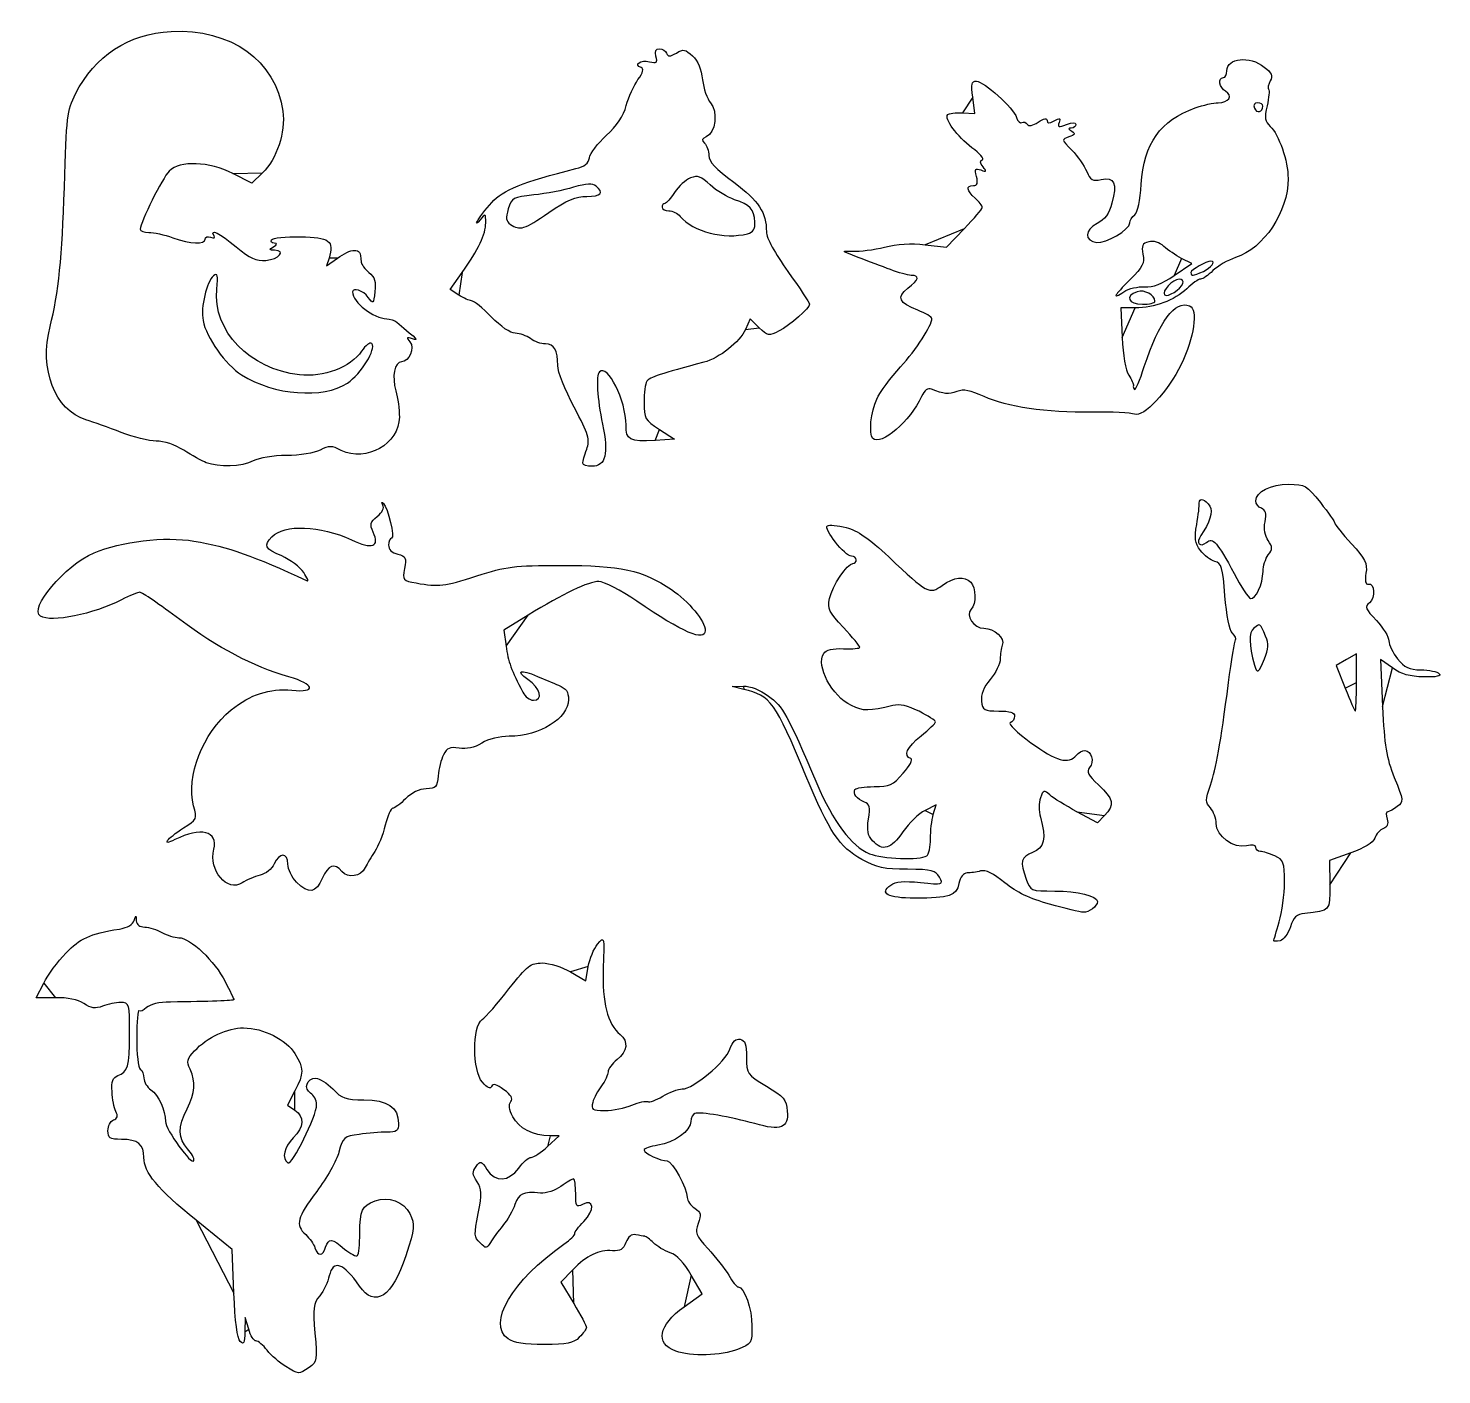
# Model space of a CAD drawing. Extents: x 18 to 281, y 18 to 207.
# Drawn here: x 161.6 to 272.4, y 18 to 123.6 of the extents above; entities that cross this region are included whole.
import ezdxf

# ---------------------------------------------------------------- set-up
doc = ezdxf.new("R2010")
doc.units = 0
doc.layers.get('0').update_dxf_attribs({"linetype": 'CONTINUOUS'})

msp = doc.modelspace()

# ---------------------------------------------------------------- linework, layer by layer
at = {"color": 7}
for points in [[(234.851214, 116.952773), (235.833641, 116.915839), (235.660779, 118.176997)], [(258.42464, 117.479256), (258.42464, 117.479256)], [(179.96386, 112.238615), (179.129284, 111.439037), (177.63902, 112.193039)], [(202.418625, 109.137044), (202.418625, 109.137044)], [(231.923483, 106.616345), (233.597504, 106.426951), (235.004404, 107.871364)], [(217.990547, 107.478974), (217.990547, 107.478974)], [(185.17454, 105.566941), (184.981957, 104.960172), (185.834088, 105.566941)], [(251.475237, 104.19531), (252.851389, 105.132858), (252.039682, 105.546491)], [(195.354219, 102.667793), (194.674767, 103.112988), (195.611524, 104.431682)], [(253.754695, 104.525679), (253.754695, 104.525679)], [(249.149179, 103.315668), (249.149179, 103.315668)], [(252.153248, 103.587307), (252.153248, 103.587307)], [(249.957974, 102.188044), (249.957974, 102.188044)], [(248.40366, 101.662405), (247.272677, 101.658143), (247.377918, 99.340693)], [(218.91511, 100.104417), (218.196442, 100.792946), (217.836104, 99.978882)], [(186.616348, 95.764279), (186.616348, 95.764279)], [(211.081863, 92.136694), (212.281307, 91.357044), (210.762726, 91.270458)], [(227.827521, 91.427114), (227.827521, 91.427125)], [(175.543114, 89.523519), (175.543114, 89.523533)], [(205.08464, 89.480486), (205.08464, 89.480486)], [(200.787282, 77.567048), (198.888813, 76.399266), (199.058138, 75.129266)], [(265.762418, 72.293917), (265.762418, 74.538569), (264.971781, 74.084804), (264.181141, 73.631041), (264.884862, 71.840152)], [(258.551559, 74.151047), (258.551559, 74.151047)], [(268.598097, 73.426351), (267.648196, 74.102742), (267.812195, 70.415243)], [(265.762418, 72.293917), (265.762418, 72.293917)], [(217.707015, 71.750801), (216.796863, 71.967045), (217.67174, 71.995933)], [(232.570587, 61.928098), (232.799955, 62.696928), (231.923508, 62.259701)], [(246.005009, 61.862978), (245.438707, 61.296677), (243.827641, 62.156391)], [(265.31673, 58.922878), (263.645752, 58.325887), (263.668499, 56.419849)], [(182.635144, 56.630883), (182.635144, 56.630883)], [(241.692986, 54.907174), (241.692983, 54.907163)], [(259.274347, 52.036901), (259.274361, 52.036907)], [(204.118224, 49.590556), (205.318064, 48.887405), (205.508248, 50.013094)], [(163.710041, 47.57157), (162.215424, 47.54998), (162.7951, 48.710187)], [(182.497716, 40.263939), (181.92406, 39.145932), (182.497716, 38.758732)], [(202.307896, 35.900377), (203.234877, 36.747044), (202.508539, 36.747044)], [(177.709079, 24.392695), (177.567968, 27.817036), (174.745746, 30.119145)], [(204.292561, 26.231695), (203.359368, 25.257221), (204.362389, 23.593798)], [(213.017272, 23.336391), (214.431287, 24.352261), (213.58886, 25.82243)], [(178.871496, 21.577599), (178.606656, 22.494821), (178.5812, 21.380044)], [(212.364786, 19.855203), (212.364783, 19.855203)], [(181.776328, 18.654045), (181.776274, 18.654045)]]:
    msp.add_lwpolyline(points, close=True, dxfattribs=at)
for points in [[(165.292882, 118.440875), (166.78728, 121.416194), (169.462185, 123.165893), (172.783441, 123.340571)], [(172.783441, 123.340571), (177.447338, 123.585865), (181.014759, 121.037974), (181.558139, 117.073584)], [(210.817564, 121.388062), (210.710566, 121.797231), (210.795918, 121.978155), (211.095985, 121.978155)], [(211.095985, 121.978155), (211.333986, 121.978155), (211.586205, 121.819405), (211.65647, 121.625377)], [(212.415473, 121.646459), (212.969557, 121.974618), (213.125039, 121.946735), (213.687496, 121.418336)], [(209.654572, 120.501881), (209.029622, 120.710198), (209.625108, 121.135989), (210.303333, 120.965764)], [(210.303333, 120.965764), (210.875143, 120.822252), (210.949548, 120.883355), (210.817564, 121.388062)], [(211.65647, 121.625377), (211.75748, 121.346454), (211.91638, 121.350868), (212.415473, 121.646459)], [(213.687496, 121.418336), (214.100989, 121.02988), (214.37885, 120.367654), (214.470861, 119.551357)], [(255.602418, 120.254626), (255.602418, 121.272249), (257.379208, 121.449959), (258.526966, 120.547133)], [(209.403287, 119.557967), (209.811332, 120.131013), (209.88924, 120.423658), (209.654572, 120.501881)], [(255.320196, 119.720377), (255.475418, 119.720377), (255.602418, 119.960791), (255.602418, 120.254626)], [(258.526966, 120.547133), (259.109605, 120.088827), (259.211273, 119.853321), (258.998288, 119.455351)], [(208.488099, 117.524962), (208.666184, 118.186316), (209.078017, 119.101167), (209.403287, 119.557967)], [(214.470861, 119.551357), (214.549282, 118.855609), (214.834049, 118.042594), (215.103679, 117.744655)], [(235.660779, 118.176997), (235.516056, 119.232869), (235.564099, 119.438155), (235.955919, 119.438155)], [(235.955919, 119.438155), (236.535891, 119.438155), (238.867662, 117.324076), (239.10198, 116.585805)], [(255.500942, 118.64268), (254.99715, 118.924603), (254.863696, 119.720377), (255.320196, 119.720377)], [(254.915701, 117.744827), (255.74518, 117.744827), (256.108719, 118.302552), (255.500942, 118.64268)], [(258.867693, 118.806953), (258.945228, 118.729419), (258.892161, 118.147425), (258.749752, 117.513633)], [(258.998288, 119.455351), (258.848928, 119.176267), (258.790161, 118.884488), (258.867693, 118.806953)], [(164.413446, 111.112599), (164.57838, 116.683798), (164.631127, 117.123331), (165.292882, 118.440875)], [(206.923665, 115.178913), (207.763979, 115.953486), (208.26879, 116.710508), (208.488099, 117.524962)], [(215.103679, 117.744655), (215.700424, 117.085262), (215.481436, 115.356078), (214.766438, 115.081708)], [(253.108443, 117.337727), (253.743056, 117.561634), (254.556322, 117.744827), (254.915701, 117.744827)], [(258.010163, 117.744821), (257.758398, 117.744821), (257.659217, 117.57927), (257.757515, 117.323108)], [(258.42464, 117.479256), (258.42464, 117.625317), (258.238125, 117.744821), (258.010163, 117.744821)], [(181.558139, 117.073584), (181.779031, 115.461994), (181.063567, 113.292199), (179.96386, 112.238615)], [(235.600889, 114.222084), (234.4526, 115.082749), (233.401179, 116.522102), (233.701438, 116.822358)], [(233.701438, 116.822358), (233.793479, 116.914399), (234.310877, 116.973088), (234.851214, 116.952773)], [(239.10198, 116.585805), (239.196682, 116.287423), (239.383248, 116.110707), (239.51657, 116.193104)], [(240.800469, 116.228196), (241.246951, 116.520742), (241.491307, 116.566033), (241.491307, 116.35624)], [(242.049399, 116.330304), (242.506449, 116.574909), (242.577262, 116.550206), (242.440519, 116.193858)], [(248.887827, 111.349928), (249.094419, 114.56909), (250.363234, 116.369163), (253.108443, 117.337727)], [(257.757515, 117.323108), (257.924108, 116.888977), (258.42464, 117.00613), (258.42464, 117.479256)], [(258.749752, 117.513633), (258.532455, 116.546517), (258.573544, 116.286438), (259.005375, 115.895636)], [(239.51657, 116.193104), (239.649892, 116.275502), (239.837869, 116.215259), (239.934301, 116.059229)], [(239.934301, 116.059229), (240.04406, 115.881635), (240.367995, 115.944828), (240.800469, 116.228196)], [(241.491307, 116.35624), (241.491307, 116.120314), (241.643783, 116.11323), (242.049399, 116.330304)], [(242.440519, 116.193858), (242.301006, 115.830291), (242.394875, 115.804863), (243.011317, 116.039231)], [(243.011317, 116.039231), (243.487081, 116.220119), (243.749085, 116.221987), (243.749085, 116.044509)], [(243.396307, 115.764951), (243.141604, 115.761818), (243.15197, 115.691948), (243.433597, 115.513581)], [(243.433597, 115.513581), (243.739142, 115.320067), (243.690815, 115.224368), (243.210563, 115.071943)], [(243.749085, 116.044509), (243.749085, 115.893128), (243.590335, 115.767327), (243.396307, 115.764951)], [(259.005375, 115.895636), (259.663396, 115.300133), (260.400196, 113.146247), (260.400196, 111.818155)], [(205.595497, 113.430047), (205.643635, 113.762951), (206.241311, 114.549939), (206.923665, 115.178913)], [(214.766438, 115.081708), (214.413665, 114.946337), (214.381932, 114.825752), (214.633003, 114.574681)], [(214.633003, 114.574681), (214.814181, 114.393503), (214.962418, 113.95837), (214.962418, 113.607717)], [(236.414651, 113.277419), (236.584671, 113.334092), (236.218479, 113.759192), (235.600889, 114.222084)], [(243.210563, 115.071943), (242.606889, 114.880345), (242.610335, 114.864188), (243.434593, 114.021116)], [(177.63902, 112.193039), (175.75116, 113.148212), (173.482934, 113.236451), (172.634224, 112.387738)], [(204.520196, 112.578538), (205.215896, 112.75196), (205.533854, 113.003748), (205.595497, 113.430047)], [(214.962418, 113.607717), (214.962418, 113.14728), (215.507533, 112.563543), (216.924681, 111.506429)], [(236.470083, 112.725646), (236.220274, 113.033135), (236.202827, 113.206809), (236.414651, 113.277419)], [(243.434593, 114.021116), (243.895014, 113.550186), (244.421144, 112.804146), (244.60377, 112.363247)], [(172.634224, 112.387738), (172.109536, 111.863053), (170.371307, 108.360554), (170.371307, 107.828007)], [(197.935636, 109.929955), (198.805168, 110.911005), (200.393122, 111.549744), (204.520196, 112.578538)], [(215.079176, 111.297768), (214.352056, 111.985445), (214.095615, 112.077136), (213.526954, 111.852769)], [(235.961956, 111.962455), (235.81003, 112.567774), (235.860725, 112.642433), (236.309354, 112.474059)], [(236.309354, 112.474059), (236.76102, 112.304548), (236.783547, 112.339809), (236.470083, 112.725646)], [(244.60377, 112.363247), (244.888611, 111.675582), (245.05145, 111.584746), (245.749216, 111.724299)], [(163.295505, 100.2143), (163.961606, 102.809077), (164.251203, 105.632216), (164.413446, 111.112599)], [(204.351024, 111.115289), (203.590347, 110.884716), (202.190666, 110.61518), (201.240624, 110.516323)], [(206.114912, 111.218444), (205.831293, 111.453826), (205.381011, 111.427494), (204.351024, 111.115289)], [(205.384702, 110.407044), (206.534314, 110.407044), (206.773007, 110.672273), (206.114912, 111.218444)], [(213.526954, 111.852769), (213.152293, 111.704947), (212.591752, 111.19255), (212.281307, 110.71411)], [(216.985954, 110.143863), (216.416286, 110.325436), (215.558237, 110.844694), (215.079176, 111.297768)], [(216.924681, 111.506429), (218.899325, 110.033452), (219.477974, 109.150935), (219.477974, 107.612313)], [(235.846863, 110.265932), (235.174115, 110.874759), (235.122043, 111.25371), (235.711128, 111.25371)], [(235.711128, 111.25371), (236.028007, 111.25371), (236.093437, 111.438588), (235.961956, 111.962455)], [(245.749216, 111.724299), (246.779189, 111.930293), (247.000632, 111.436994), (246.579779, 109.87407)], [(248.368902, 108.965348), (248.604614, 109.16097), (248.807043, 110.091189), (248.887827, 111.349928)], [(260.400196, 111.818155), (260.400196, 109.18637), (258.501408, 106.328281), (256.270085, 105.601434)], [(196.811296, 108.464545), (196.937802, 108.715559), (197.443753, 109.374994), (197.935636, 109.929955)], [(201.240624, 110.516323), (199.599431, 110.34555), (199.499367, 110.291265), (199.234417, 109.427978)], [(202.418625, 109.137044), (203.844198, 110.11303), (204.530867, 110.407044), (205.384702, 110.407044)], [(211.505196, 109.843412), (211.388779, 109.842848), (211.293529, 109.715599), (211.293529, 109.560377)], [(212.281307, 110.71411), (211.970863, 110.235673), (211.621613, 109.843858), (211.505196, 109.843412)], [(218.57436, 108.392341), (218.512269, 109.410305), (218.197117, 109.75782), (216.985954, 110.143863)], [(236.411307, 109.535448), (236.411307, 109.656265), (236.157307, 109.984983), (235.846863, 110.265932)], [(246.579779, 109.87407), (246.355023, 109.039392), (246.030696, 108.594593), (245.414498, 108.275944)], [(197.46464, 108.330303), (197.46464, 109.077368), (197.449542, 109.085084), (197.022963, 108.555985)], [(199.234417, 109.427978), (199.009152, 108.694006), (199.042813, 108.459874), (199.409544, 108.209805)], [(199.409544, 108.209805), (200.149474, 107.705254), (200.472819, 107.804893), (202.418625, 109.137044)], [(211.293529, 109.560377), (211.293529, 109.405155), (211.531979, 109.278155), (211.823419, 109.278155)], [(211.823419, 109.278155), (212.114855, 109.278155), (212.518552, 109.079044), (212.720518, 108.83569)], [(212.720518, 108.83569), (213.712445, 107.640493), (216.202048, 106.999569), (217.990547, 107.478974)], [(235.004404, 107.871364), (235.778201, 108.665792), (236.411307, 109.414629), (236.411307, 109.535448)], [(247.980502, 108.326383), (247.981631, 108.501403), (248.156343, 108.788937), (248.368902, 108.965348)], [(170.371307, 107.828007), (170.371307, 107.694256), (170.672839, 107.584821), (171.041379, 107.584821)], [(171.041379, 107.584821), (171.409919, 107.584821), (172.251387, 107.394321), (172.911307, 107.161488)], [(176.154865, 107.305831), (175.769753, 107.928958), (176.599012, 107.518172), (177.89002, 106.446297)], [(195.611524, 104.431682), (196.912453, 106.263028), (197.46464, 107.424734), (197.46464, 108.330303)], [(197.022963, 108.555985), (196.767371, 108.238965), (196.678192, 108.200438), (196.811296, 108.464545)], [(217.990547, 107.478974), (218.457354, 107.6041), (218.608061, 107.839877), (218.57436, 108.392341)], [(219.477974, 107.612313), (219.477974, 107.165927), (220.142824, 105.945415), (221.171307, 104.503751)], [(245.414498, 108.275944), (244.41737, 107.76031), (244.406612, 106.927088), (245.395279, 106.786398)], [(245.395279, 106.786398), (246.099409, 106.686198), (247.977341, 107.804856), (247.980502, 108.326383)], [(172.911307, 107.161488), (174.32756, 106.661805), (175.451307, 106.612732), (175.451307, 107.050572)], [(175.451307, 107.050572), (175.451307, 107.2224), (175.648403, 107.287356), (175.889296, 107.194914)], [(175.889296, 107.194914), (176.140454, 107.098538), (176.253738, 107.14585), (176.154865, 107.305831)], [(177.89002, 106.446297), (178.994212, 105.529532), (179.449453, 105.323394), (180.227269, 105.387964)], [(180.907603, 106.178031), (180.470279, 106.1817), (180.45572, 106.224699), (180.813529, 106.455932)], [(180.867428, 106.733834), (180.664239, 106.736092), (180.570846, 106.85603), (180.659888, 107.000102)], [(180.659888, 107.000102), (180.748929, 107.144174), (181.769879, 107.252228), (182.928664, 107.240225)], [(180.813529, 106.455932), (181.12114, 106.654727), (181.135875, 106.730693), (180.867428, 106.733834)], [(182.928664, 107.240225), (185.201512, 107.216688), (185.603165, 106.917425), (185.17454, 105.566941)], [(228.744275, 106.427459), (229.712517, 106.670794), (230.846638, 106.738177), (231.923483, 106.616345)], [(249.469453, 106.839783), (248.963191, 106.707392), (248.88372, 106.535533), (249.018089, 105.863692)], [(250.655938, 106.480294), (250.297538, 106.806198), (249.854426, 106.940454), (249.469453, 106.839783)], [(252.039682, 105.546491), (251.593243, 105.773988), (250.970559, 106.1942), (250.655938, 106.480294)], [(180.227269, 105.387964), (181.225551, 105.470839), (181.827904, 106.170346), (180.907603, 106.178031)], [(185.834088, 105.566941), (186.30276, 105.900663), (186.888862, 106.17371), (187.13654, 106.17371)], [(187.13654, 106.17371), (187.566246, 106.17371), (187.63538, 106.061123), (187.699752, 105.256488)], [(226.67464, 105.624926), (225.325872, 106.127671), (225.307169, 106.148663), (226.251307, 106.100045)], [(226.251307, 106.100045), (226.794585, 106.072076), (227.916421, 106.219405), (228.744275, 106.427459)], [(229.21464, 104.660937), (228.593752, 104.901842), (227.450752, 105.335637), (226.67464, 105.624926)], [(249.018089, 105.863692), (249.155241, 105.177937), (248.996104, 104.86322), (248.017349, 103.884459)], [(254.345697, 105.327044), (253.985629, 105.327044), (252.780196, 104.64023), (252.780196, 104.435075)], [(253.754695, 104.525679), (254.366463, 104.804419), (254.751896, 105.327044), (254.345697, 105.327044)], [(256.270085, 105.601434), (255.670036, 105.40597), (254.876018, 104.946769), (254.505601, 104.580989)], [(176.367773, 103.131956), (176.474188, 104.239441), (176.429408, 104.424347), (176.117476, 104.165468)], [(187.699752, 105.256488), (187.715274, 105.06246), (187.989379, 104.691392), (188.308877, 104.431888)], [(188.308877, 104.431888), (188.75528, 104.069312), (188.862053, 103.722531), (188.770017, 102.934183)], [(221.171307, 104.503751), (222.10264, 103.198261), (222.86464, 102.0477), (222.86464, 101.946947)], [(230.837418, 104.210541), (230.565779, 104.217343), (229.835529, 104.420032), (229.21464, 104.660937)], [(252.780196, 104.435075), (252.780196, 104.124286), (252.897716, 104.135214), (253.754695, 104.525679)], [(254.505601, 104.580989), (254.135184, 104.215207), (253.697633, 103.915932), (253.533267, 103.915932)], [(176.117476, 104.165468), (175.565997, 103.707782), (175.095845, 101.713702), (175.292393, 100.666008)], [(182.855026, 96.409487), (178.937897, 96.869868), (176.05329, 99.859067), (176.367773, 103.131956)], [(188.243664, 102.488783), (187.877221, 103.011949), (187.022418, 103.306502), (187.022418, 102.909601)], [(231.35531, 101.47451), (229.85406, 102.075192), (229.674279, 102.474756), (230.580226, 103.197135)], [(230.580226, 103.197135), (231.453447, 103.893417), (231.529526, 104.193182), (230.837418, 104.210541)], [(248.017349, 103.884459), (246.692725, 102.559835), (246.557625, 102.297924), (247.526401, 102.93269)], [(247.526401, 102.93269), (247.896479, 103.175175), (248.626729, 103.347514), (249.149179, 103.315668)], [(252.446615, 103.161171), (251.49317, 102.247714), (249.929752, 101.668137), (248.40366, 101.662405)], [(249.957974, 102.188044), (249.957974, 102.671905), (249.129632, 103.113118), (248.560407, 102.932453)], [(249.149179, 103.315668), (249.825231, 103.274458), (250.495824, 103.528055), (251.475237, 104.19531)], [(251.859677, 103.915932), (251.357765, 103.915932), (250.452825, 102.950713), (250.711868, 102.691667)], [(250.711868, 102.691667), (250.939819, 102.463716), (251.997865, 103.121164), (252.153248, 103.587307)], [(252.153248, 103.587307), (252.213494, 103.768051), (252.081388, 103.915932), (251.859677, 103.915932)], [(253.533267, 103.915932), (253.368897, 103.915932), (252.879905, 103.576289), (252.446615, 103.161171)], [(187.022418, 102.909601), (187.022418, 102.100055), (188.667743, 100.811488), (189.701427, 100.811488)], [(188.770017, 102.934183), (188.655328, 101.95177), (188.633021, 101.932895), (188.243664, 102.488783)], [(196.350994, 102.222599), (196.176465, 102.222599), (195.727918, 102.422937), (195.354219, 102.667793)], [(197.902618, 100.952599), (197.223755, 101.651099), (196.525523, 102.222599), (196.350994, 102.222599)], [(248.560407, 102.932453), (247.57971, 102.621193), (247.860927, 101.940377), (248.970196, 101.940377)], [(248.970196, 101.940377), (249.513474, 101.940377), (249.957974, 102.051826), (249.957974, 102.188044)], [(249.121185, 97.054004), (250.298768, 100.635198), (251.516238, 102.269183), (252.675511, 101.824327)], [(199.782447, 99.673624), (199.396121, 99.678987), (198.641298, 100.192555), (197.902618, 100.952599)], [(222.86464, 101.946947), (222.86464, 101.630737), (221.349745, 100.302015), (220.473098, 99.849316)], [(232.460196, 100.840517), (232.460196, 100.946066), (231.962997, 101.231361), (231.35531, 101.47451)], [(252.675511, 101.824327), (253.345947, 101.567059), (253.021155, 99.295938), (252.018848, 97.232617)], [(166.108919, 92.890032), (163.658344, 93.656023), (162.431702, 96.849384), (163.295505, 100.2143)], [(175.292393, 100.666008), (175.540266, 99.344734), (177.065929, 97.199368), (178.321183, 96.406959)], [(189.701427, 100.811488), (189.948518, 100.811488), (190.304076, 100.684443), (190.491553, 100.529167)], [(190.491553, 100.529167), (192.18647, 99.125357), (192.235593, 99.073454), (191.709723, 99.242104)], [(217.836104, 99.978882), (217.399732, 98.993048), (215.794759, 97.720954), (214.581051, 97.398936)], [(220.473098, 99.849316), (219.675933, 99.437658), (219.597684, 99.450471), (218.91511, 100.104417)], [(229.997711, 97.032572), (231.230204, 98.381117), (232.460196, 100.283157), (232.460196, 100.840517)], [(186.616348, 95.764279), (187.697121, 96.484838), (188.916883, 98.465465), (188.522652, 98.859698)], [(188.522652, 98.859698), (188.391295, 98.991053), (188.032173, 98.724105), (187.724604, 98.266476)], [(191.51764, 99.001543), (191.925555, 98.510036), (191.468158, 97.424821), (190.853083, 97.424821)], [(191.709723, 99.242104), (191.267374, 99.383966), (191.234464, 99.34275), (191.51764, 99.001543)], [(200.975804, 99.250291), (200.674498, 99.478186), (200.137485, 99.668686), (199.782447, 99.673624)], [(202.145053, 98.835932), (201.803274, 98.835932), (201.27711, 99.022394), (200.975804, 99.250291)], [(203.109085, 97.131615), (203.109085, 98.350237), (202.834356, 98.835932), (202.145053, 98.835932)], [(247.377918, 99.340693), (247.441254, 97.946046), (247.647796, 96.771979), (247.896609, 96.392238)], [(187.724604, 98.266476), (186.87792, 97.006712), (184.733026, 96.188764), (182.855026, 96.409487)], [(190.853083, 97.424821), (190.310942, 97.424821), (190.090654, 96.277345), (190.415412, 95.144982)], [(204.396346, 93.879456), (203.688352, 95.221823), (203.109085, 96.685295), (203.109085, 97.131615)], [(206.382233, 96.652783), (206.09516, 96.365712), (206.204518, 94.550267), (206.629776, 92.543331)], [(208.471307, 92.466487), (208.471307, 94.402453), (207.026716, 97.297268), (206.382233, 96.652783)], [(214.581051, 97.398936), (211.247078, 96.514378), (210.281074, 96.193762), (210.098406, 95.911159)], [(228.130187, 94.515268), (228.387461, 95.057431), (229.227846, 96.190218), (229.997711, 97.032572)], [(252.018848, 97.232617), (250.988068, 95.110673), (249.04897, 93.044129), (248.349414, 93.322007)], [(248.353224, 95.266597), (248.427816, 95.192006), (248.773397, 95.996339), (249.121185, 97.054004)], [(178.321183, 96.406959), (180.852967, 94.808717), (184.732284, 94.508159), (186.616348, 95.764279)], [(210.098406, 95.911159), (209.984365, 95.734728), (209.889115, 94.988721), (209.886739, 94.25336)], [(232.43991, 95.287028), (232.132172, 95.414694), (231.888973, 95.235528), (231.645923, 94.702091)], [(247.896609, 96.392238), (248.124006, 96.045187), (248.289256, 95.680457), (248.263831, 95.581727)], [(248.263831, 95.581727), (248.238402, 95.482997), (248.278619, 95.341189), (248.353224, 95.266597)], [(190.415412, 95.144982), (190.567155, 94.615889), (190.691307, 93.696135), (190.691307, 93.101087)], [(209.886739, 94.25336), (209.882647, 92.989081), (209.947671, 92.873932), (211.081863, 92.136694)], [(227.827521, 91.427125), (227.497615, 91.757032), (227.673656, 93.553201), (228.130187, 94.515268)], [(231.645923, 94.702091), (230.776783, 92.794537), (228.453089, 90.801546), (227.827521, 91.427114)], [(234.42807, 95.108959), (233.761664, 94.862438), (233.381265, 94.896508), (232.43991, 95.287028)], [(236.54902, 94.708952), (235.471533, 95.202242), (234.947437, 95.301085), (234.42807, 95.108959)], [(245.019085, 93.489128), (241.394717, 93.444554), (238.354444, 93.882402), (236.54902, 94.708952)], [(205.384123, 90.579688), (205.651904, 91.347849), (205.547352, 91.697121), (204.396346, 93.879456)], [(248.349414, 93.322007), (248.069955, 93.433014), (246.571307, 93.508218), (245.019085, 93.489128)], [(168.867218, 91.894065), (167.909412, 92.267035), (166.668176, 92.715221), (166.108919, 92.890032)], [(190.691307, 93.101087), (190.691307, 91.012766), (188.083023, 89.516602), (186.135845, 90.487983)], [(206.629776, 92.543331), (207.121235, 90.223969), (206.873294, 89.240377), (205.797181, 89.240377)], [(210.762726, 91.270458), (208.737465, 91.154987), (208.471307, 91.29391), (208.471307, 92.466487)], [(171.624492, 91.215932), (171.0658, 91.215932), (169.825027, 91.521091), (168.867218, 91.894065)], [(173.784833, 90.493421), (173.104641, 90.922808), (172.228183, 91.215932), (171.624492, 91.215932)], [(175.543114, 89.523533), (175.205551, 89.65959), (174.414324, 90.096041), (173.784833, 90.493421)], [(181.84758, 90.087029), (180.785417, 90.087029), (179.695769, 89.911995), (179.22301, 89.665435)], [(184.468008, 90.502912), (184.003967, 90.262947), (182.895531, 90.087029), (181.84758, 90.087029)], [(186.135845, 90.487983), (185.371856, 90.86911), (185.179465, 90.870834), (184.468008, 90.502912)], [(205.08464, 89.480486), (205.08464, 89.612543), (205.219407, 90.107186), (205.384123, 90.579688)], [(179.22301, 89.665435), (178.338723, 89.204247), (176.510188, 89.133728), (175.543114, 89.523519)], [(205.797181, 89.240377), (205.405284, 89.240377), (205.08464, 89.348426), (205.08464, 89.480486)], [(257.860196, 86.534405), (257.860196, 87.240793), (259.040102, 87.829266), (260.456429, 87.829266)], [(260.456429, 87.829266), (261.732818, 87.829266), (261.853497, 87.759289), (262.933634, 86.392811)], [(253.432626, 86.361434), (253.395395, 86.818216), (253.92332, 86.664298), (254.263686, 86.119135)], [(258.307549, 85.946553), (258.061502, 86.040968), (257.860196, 86.305503), (257.860196, 86.534405)], [(188.959095, 85.314536), (189.350543, 85.631508), (189.523483, 85.980188), (189.397586, 86.198603)], [(189.397586, 86.198603), (189.281903, 86.399302), (189.299283, 86.459322), (189.43677, 86.333925)], [(189.43677, 86.333925), (189.796014, 86.006277), (190.365118, 83.595932), (190.083234, 83.595932)], [(253.233547, 84.675133), (253.359474, 85.400961), (253.44906, 86.159797), (253.432626, 86.361434)], [(254.263686, 86.119135), (254.521998, 85.705397), (254.233217, 84.752914), (253.566964, 83.821135)], [(258.588978, 84.890452), (258.711759, 85.544937), (258.638588, 85.819522), (258.307549, 85.946553)], [(262.933634, 86.392811), (263.558133, 85.602761), (264.069632, 84.872511), (264.070304, 84.770033)], [(180.681489, 83.705799), (181.694619, 84.718929), (184.459299, 84.616521), (186.924095, 83.474563)], [(188.633521, 84.087039), (188.356243, 84.695594), (188.400419, 84.862145), (188.959095, 85.314536)], [(226.157429, 82.184833), (225.651932, 82.184833), (223.922144, 84.36518), (224.261333, 84.574809)], [(224.261333, 84.574809), (224.40856, 84.665803), (225.075284, 84.601564), (225.74294, 84.432041)], [(225.74294, 84.432041), (226.634082, 84.205786), (227.519684, 83.593508), (229.073529, 82.129376)], [(253.527391, 82.647595), (253.098323, 83.22853), (253.04564, 83.592058), (253.233547, 84.675133)], [(258.836061, 83.416369), (258.574184, 83.790251), (258.483772, 84.329654), (258.588978, 84.890452)], [(264.070304, 84.770033), (264.070869, 84.667556), (264.651544, 83.94871), (265.360455, 83.172599)], [(166.743755, 82.457919), (168.82896, 83.354949), (172.323489, 83.76375), (174.577163, 83.374292)], [(174.577163, 83.374292), (177.337031, 82.897359), (179.180563, 82.249501), (183.452124, 80.255437)], [(181.464811, 82.208085), (180.151357, 82.771099), (180.012425, 83.036735), (180.681489, 83.705799)], [(186.924095, 83.474563), (188.586691, 82.704271), (189.16856, 82.912752), (188.633521, 84.087039)], [(190.083234, 83.595932), (189.952009, 83.595932), (189.84464, 83.355699), (189.84464, 83.062084)], [(253.566964, 83.821135), (253.144432, 83.230215), (253.467314, 82.829962), (254.005932, 83.276973)], [(254.005932, 83.276973), (254.50445, 83.690708), (254.840712, 83.308825), (256.166863, 80.822859)], [(258.845826, 82.294106), (259.195844, 82.756431), (259.194554, 82.904542), (258.836061, 83.416369)], [(265.360455, 83.172599), (266.467409, 81.96072), (266.629269, 81.632871), (266.506884, 80.85052)], [(162.536765, 77.486327), (161.583376, 78.075553), (164.460642, 81.475749), (166.743755, 82.457919)], [(183.186183, 80.91525), (182.908078, 81.339693), (182.13346, 81.921469), (181.464811, 82.208085)], [(189.84464, 83.062084), (189.84464, 82.725779), (190.109887, 82.461662), (190.561445, 82.348327)], [(190.561445, 82.348327), (191.200842, 82.18785), (191.25909, 82.066285), (191.100823, 81.222647)], [(226.533529, 81.90261), (226.533529, 82.057833), (226.364284, 82.184833), (226.157429, 82.184833)], [(229.073529, 82.129376), (232.132474, 79.247049), (232.258156, 79.180309), (233.270191, 79.900941)], [(254.648493, 81.783896), (254.31943, 81.869613), (253.814933, 82.258278), (253.527391, 82.647595)], [(258.433615, 80.998655), (258.438554, 81.418213), (258.624047, 82.001165), (258.845826, 82.294106)], [(191.100823, 81.222647), (190.928577, 80.304499), (190.955041, 80.271428), (192.006796, 80.090495)], [(196.759085, 80.647707), (199.066486, 81.385802), (199.673828, 81.461079), (203.391307, 81.469735)], [(203.391307, 81.469735), (208.04253, 81.480573), (209.75057, 81.106131), (212.026554, 79.576724)], [(224.427457, 78.878345), (224.632878, 79.847734), (225.821232, 81.620388), (226.265669, 81.620388)], [(226.265669, 81.620388), (226.412992, 81.620388), (226.533529, 81.747388), (226.533529, 81.90261)], [(255.445878, 79.083095), (255.268278, 81.353398), (255.182223, 81.644865), (254.648493, 81.783896)], [(257.458789, 78.877369), (257.847592, 78.757422), (258.421951, 80.007265), (258.433615, 80.998655)], [(183.452124, 80.255437), (183.583964, 80.19389), (183.464287, 80.490808), (183.186183, 80.91525)], [(192.006796, 80.090495), (193.841091, 79.77494), (194.140373, 79.810031), (196.759085, 80.647707)], [(206.334354, 80.209266), (205.531031, 80.209266), (203.544249, 79.26291), (200.787282, 77.567048)], [(209.316958, 78.657735), (208.058385, 79.514728), (206.723231, 80.209266), (206.334354, 80.209266)], [(233.270191, 79.900941), (234.202952, 80.565125), (235.005567, 80.655462), (235.508196, 80.152833)], [(235.508196, 80.152833), (235.931323, 79.729705), (235.949668, 78.449416), (235.538495, 78.038243)], [(256.166863, 80.822859), (256.71014, 79.804446), (257.291507, 78.928976), (257.458789, 78.877369)], [(266.506884, 80.85052), (266.412568, 80.247603), (266.475066, 79.961294), (266.691697, 80.003853)], [(266.691697, 80.003853), (267.19313, 80.10236), (267.256935, 78.936489), (266.772133, 78.534139)], [(168.904505, 78.769743), (166.701659, 77.645937), (163.366238, 76.973681), (162.536765, 77.486327)], [(170.337494, 79.362599), (170.188501, 79.362599), (169.543657, 79.095814), (168.904505, 78.769743)], [(173.480609, 77.214897), (171.90089, 78.396132), (170.486488, 79.362599), (170.337494, 79.362599)], [(212.026554, 79.576724), (213.383433, 78.664932), (214.680196, 77.0918), (214.680196, 76.357531)], [(225.52544, 76.591298), (224.377143, 77.818923), (224.256298, 78.070637), (224.427457, 78.878345)], [(256.033586, 76.149525), (255.797849, 76.385265), (255.566647, 77.539319), (255.445878, 79.083095)], [(214.680196, 76.357531), (214.680196, 75.446201), (212.932775, 76.19564), (209.316958, 78.657735)], [(235.538495, 78.038243), (235.055105, 77.554853), (235.734888, 76.540388), (236.542191, 76.540388)], [(266.772133, 78.534139), (266.398293, 78.22388), (266.4684, 78.046636), (267.320508, 77.147722)], [(182.012974, 72.736685), (179.202196, 73.550261), (176.44903, 74.995258), (173.480609, 77.214897)], [(226.815752, 75.051006), (226.815752, 75.139471), (226.235113, 75.832603), (225.52544, 76.591298)], [(236.542191, 76.540388), (237.364614, 76.540388), (238.195177, 75.772281), (237.97976, 75.210916)], [(257.720448, 76.541509), (257.304777, 76.196531), (257.318355, 75.267543), (257.762748, 73.647599)], [(258.639313, 75.914936), (258.190001, 76.961929), (258.210327, 76.94807), (257.720448, 76.541509)], [(267.320508, 77.147722), (267.857867, 76.58085), (268.299255, 75.863044), (268.301371, 75.552599)], [(255.727908, 72.274678), (255.959602, 74.041934), (256.210602, 75.549303), (256.285687, 75.624388)], [(256.285687, 75.624388), (256.360772, 75.699473), (256.247327, 75.935784), (256.033586, 76.149525)], [(258.551559, 74.151047), (258.882972, 74.944235), (258.900936, 75.305296), (258.639313, 75.914936)], [(268.301371, 75.552599), (268.303629, 75.242155), (268.610007, 74.607155), (268.982523, 74.141488)], [(199.058138, 75.129266), (199.214303, 73.95797), (199.485222, 73.21454), (200.369435, 71.530932)], [(226.14489, 70.475063), (224.612211, 71.202367), (223.348214, 73.590731), (223.980457, 74.564833)], [(223.980457, 74.564833), (224.16724, 74.852612), (224.665173, 74.972474), (225.535487, 74.939161)], [(225.535487, 74.939161), (226.239632, 74.912209), (226.815752, 74.962529), (226.815752, 75.051006)], [(237.97976, 75.210916), (237.893222, 74.985403), (237.822418, 74.498197), (237.822418, 74.128238)], [(200.779848, 72.51871), (199.767241, 73.226577), (200.151314, 73.358022), (201.51421, 72.770038)], [(237.822418, 74.128238), (237.822418, 73.758278), (237.471117, 73.038414), (237.041746, 72.528543)], [(257.762748, 73.647599), (257.955714, 72.944177), (258.080597, 73.023882), (258.551559, 74.151047)], [(271.045937, 72.721995), (269.949126, 72.742484), (269.293631, 72.931088), (268.598097, 73.426351)], [(268.982523, 74.141488), (269.530613, 73.456343), (269.880975, 73.291463), (270.819062, 73.277214)], [(270.819062, 73.277214), (271.456644, 73.267533), (272.105557, 73.132349), (272.261087, 72.976819)], [(182.257542, 71.67565), (184.219435, 71.487137), (184.068556, 72.141707), (182.012974, 72.736685)], [(201.200453, 70.895932), (202.008692, 70.895932), (201.766932, 71.828685), (200.779848, 72.51871)], [(201.51421, 72.770038), (202.003335, 72.559017), (202.752779, 72.244241), (203.17964, 72.070533)], [(203.17964, 72.070533), (203.770625, 71.830037), (203.955752, 71.563035), (203.955752, 70.951177)], [(237.041746, 72.528543), (236.50748, 71.894102), (236.290702, 71.356536), (236.354939, 70.825388)], [(254.305094, 64.226056), (254.778084, 65.619212), (255.077146, 67.310957), (255.727908, 72.274678)], [(265.675502, 70.049266), (265.723305, 70.049266), (265.762418, 71.059359), (265.762418, 72.293917)], [(272.261087, 72.976819), (272.449987, 72.787919), (272.04655, 72.703317), (271.045937, 72.721995)], [(177.499002, 70.136114), (179.015068, 71.362169), (180.504615, 71.844083), (182.257542, 71.67565)], [(200.369435, 71.530932), (200.552857, 71.181682), (200.926816, 70.895932), (201.200453, 70.895932)], [(217.67174, 71.995933), (218.220135, 72.014052), (218.957364, 71.726431), (219.647296, 71.225221)], [(222.581775, 64.969266), (220.152996, 70.789382), (219.823343, 71.247982), (217.707015, 71.750801)], [(219.647296, 71.225221), (220.784826, 70.398849), (221.101347, 69.825012), (223.431422, 64.364825)], [(264.884862, 71.840152), (265.27191, 70.855165), (265.627697, 70.049266), (265.675502, 70.049266)], [(174.556293, 62.615027), (173.925608, 64.899179), (175.269014, 68.332706), (177.499002, 70.136114)], [(203.955752, 70.951177), (203.955752, 69.47515), (201.69551, 68.07371), (199.314971, 68.07371)], [(229.407336, 70.484771), (227.533742, 70.020821), (227.104804, 70.019542), (226.14489, 70.475063)], [(231.453447, 70.028514), (230.567205, 70.471126), (229.927912, 70.613679), (229.407336, 70.484771)], [(232.742418, 69.199808), (232.742418, 69.301538), (232.162381, 69.674455), (231.453447, 70.028514)], [(236.354939, 70.825388), (236.441511, 70.109537), (236.54595, 70.049277), (237.700052, 70.049277)], [(237.700052, 70.049277), (238.591417, 70.049277), (238.951307, 69.93428), (238.951307, 69.649461)], [(267.812195, 70.415243), (267.949872, 67.319587), (268.09733, 66.424954), (268.730942, 64.841171)], [(231.613529, 68.107645), (232.234418, 68.606605), (232.742418, 69.098078), (232.742418, 69.199808)], [(238.601648, 69.133093), (238.409336, 69.06899), (239.139586, 68.364281), (240.224426, 67.567073)], [(238.951307, 69.649461), (238.951307, 69.429565), (238.79396, 69.197197), (238.601648, 69.133093)], [(199.314971, 68.07371), (198.55874, 68.07371), (197.681994, 67.854336), (197.153332, 67.532837)], [(230.808115, 66.319589), (230.18671, 66.526723), (230.493324, 67.207424), (231.613529, 68.107645)], [(194.14867, 66.6189), (193.96406, 66.254878), (193.777382, 65.512544), (193.733829, 64.969266)], [(195.374127, 67.136357), (194.645509, 67.254597), (194.423518, 67.160854), (194.14867, 66.6189)], [(197.153332, 67.532837), (196.564608, 67.174813), (195.963122, 67.040777), (195.374127, 67.136357)], [(240.224426, 67.567073), (242.199194, 66.11589), (243.187217, 65.844491), (243.801389, 66.584522)], [(243.801389, 66.584522), (243.965857, 66.782693), (244.261781, 66.944833), (244.459004, 66.944833)], [(244.459004, 66.944833), (244.98449, 66.944833), (245.223733, 66.091446), (244.830933, 65.618151)], [(230.214435, 65.167183), (230.747485, 65.774293), (230.99612, 66.256922), (230.808115, 66.319589)], [(244.830933, 65.618151), (244.554829, 65.285465), (244.684829, 65.032961), (245.53162, 64.257199)], [(193.733829, 64.969266), (193.662579, 64.080531), (193.568204, 63.978657), (192.792579, 63.953266)], [(226.965502, 58.414192), (225.199987, 59.382906), (224.43672, 60.524235), (222.581775, 64.969266)], [(223.431422, 64.364825), (224.709905, 61.368886), (226.146456, 59.457751), (227.565667, 58.864765)], [(227.932059, 64.122599), (229.153108, 64.122599), (229.394134, 64.232911), (230.214435, 65.167183)], [(268.730942, 64.841171), (269.45848, 63.022615), (269.466904, 62.940359), (268.96461, 62.559794)], [(192.792579, 63.953266), (192.263751, 63.935966), (191.641422, 63.635946), (191.182631, 63.177155)], [(227.173005, 62.90971), (226.578882, 63.128993), (226.234681, 63.585155), (226.427696, 63.897456)], [(226.427696, 63.897456), (226.504226, 64.021284), (227.18119, 64.122599), (227.932059, 64.122599)], [(240.971361, 63.246929), (240.830845, 62.867077), (240.828539, 62.207665), (240.966055, 61.728189)], [(241.71814, 63.46718), (241.256603, 63.884866), (241.201318, 63.86856), (240.971361, 63.246929)], [(243.827641, 62.156391), (242.941557, 62.629232), (241.99228, 63.219087), (241.71814, 63.46718)], [(245.53162, 64.257199), (246.713307, 63.174632), (246.812909, 62.670879), (246.005009, 61.862978)], [(254.312347, 62.451443), (253.910917, 62.895023), (253.910228, 63.063007), (254.305094, 64.226056)], [(173.76149, 60.879253), (174.822279, 61.548899), (174.839988, 61.587572), (174.556293, 62.615027)], [(190.173195, 62.429266), (190.029344, 62.429266), (189.761295, 61.826016), (189.577531, 61.08871)], [(191.182631, 63.177155), (190.771292, 62.765816), (190.317047, 62.429266), (190.173195, 62.429266)], [(227.488561, 61.582534), (227.638664, 62.521228), (227.582208, 62.758676), (227.173005, 62.90971)], [(231.923508, 62.259701), (231.441464, 62.019225), (230.660417, 61.260502), (230.18785, 60.573646)], [(254.755752, 61.226816), (254.755752, 61.630885), (254.55622, 62.181969), (254.312347, 62.451443)], [(268.212844, 62.156018), (268.085968, 62.151079), (268.062975, 61.892417), (268.161747, 61.581208)], [(268.96461, 62.559794), (268.678017, 62.342655), (268.339722, 62.160957), (268.212844, 62.156018)], [(176.137799, 59.208224), (176.495462, 60.633269), (175.101366, 60.980766), (173.09191, 59.967447)], [(189.577531, 61.08871), (189.393765, 60.351405), (189.030977, 59.430655), (188.771338, 59.042599)], [(227.810049, 59.882064), (227.420449, 60.312565), (227.347331, 60.699323), (227.488561, 61.582534)], [(232.352305, 60.030377), (232.346209, 60.651266), (232.444437, 61.505239), (232.570587, 61.928098)], [(240.966055, 61.728189), (241.445954, 60.054879), (241.282319, 59.303443), (240.362421, 58.956222)], [(257.14027, 59.487542), (256.13502, 59.235241), (254.755752, 60.241284), (254.755752, 61.226816)], [(268.161747, 61.581208), (268.283459, 61.197738), (268.191017, 60.957691), (267.874928, 60.836395)], [(173.09191, 59.967447), (171.961217, 59.397268), (172.434222, 60.041384), (173.76149, 60.879253)], [(230.18785, 60.573646), (229.249726, 59.210132), (228.591415, 59.018661), (227.810049, 59.882064)], [(232.059014, 58.694142), (232.22642, 58.808183), (232.358401, 59.409488), (232.352305, 60.030377)], [(267.198114, 60.088642), (267.063824, 59.725625), (266.38322, 59.3039), (265.31673, 58.922878)], [(267.874928, 60.836395), (267.618402, 60.737959), (267.313836, 60.401468), (267.198114, 60.088642)], [(178.363008, 56.578997), (177.185478, 55.816853), (175.720934, 57.547304), (176.137799, 59.208224)], [(181.942418, 58.041994), (181.942418, 58.964937), (181.285303, 58.97755), (180.868427, 58.062597)], [(188.771338, 59.042599), (188.511699, 58.654544), (188.167546, 58.083044), (188.006555, 57.772599)], [(227.565667, 58.864765), (228.542593, 58.456579), (231.543033, 58.342646), (232.059014, 58.694142)], [(240.362421, 58.956222), (239.430811, 58.604579), (239.349661, 58.272011), (239.854672, 56.875426)], [(257.860196, 59.355417), (257.860196, 59.549829), (257.587694, 59.599838), (257.14027, 59.487542)], [(258.227266, 59.042599), (258.025378, 59.042599), (257.860196, 59.183366), (257.860196, 59.355417)], [(259.35395, 58.689821), (258.93616, 58.883849), (258.42915, 59.042599), (258.227266, 59.042599)], [(180.868427, 58.062597), (180.689707, 57.670344), (180.206478, 57.280085), (179.764792, 57.171285)], [(182.635144, 56.630883), (182.254144, 57.011883), (181.942418, 57.646883), (181.942418, 58.041994)], [(186.187055, 57.476757), (185.607926, 58.174563), (185.085643, 57.9884), (184.641716, 56.925932)], [(188.006555, 57.772599), (187.637835, 57.061583), (186.663144, 56.903104), (186.187055, 57.476757)], [(230.545267, 57.638081), (228.713137, 57.643641), (228.145642, 57.766664), (226.965502, 58.414192)], [(260.115772, 56.618008), (260.113797, 58.207783), (260.056452, 58.36357), (259.35395, 58.689821)], [(179.764792, 57.171285), (179.332653, 57.064837), (178.70185, 56.798309), (178.363008, 56.578997)], [(184.641716, 56.925932), (184.155469, 55.762184), (183.587379, 55.678649), (182.635144, 56.630883)], [(229.228263, 56.40635), (229.610367, 56.68575), (230.239626, 56.738901), (231.561733, 56.603446)], [(233.047283, 57.024733), (232.758629, 57.564093), (232.480714, 57.632219), (230.545267, 57.638081)], [(231.561733, 56.603446), (233.349845, 56.42025), (233.368034, 56.425406), (233.047283, 57.024733)], [(235.234288, 57.353118), (234.945081, 57.35086), (234.69337, 57.033056), (234.583168, 56.531298)], [(236.280627, 57.511425), (235.964445, 57.426476), (235.493591, 57.355238), (235.234288, 57.353118)], [(238.175636, 56.590348), (237.266189, 57.331285), (236.676664, 57.617826), (236.280627, 57.511425)], [(241.692983, 54.907163), (240.140659, 55.336471), (239.10831, 55.83049), (238.175636, 56.590348)], [(239.854672, 56.875426), (240.192964, 55.939899), (240.197109, 55.938166), (242.099171, 55.938166)], [(259.697694, 53.513564), (259.928848, 54.275538), (260.116983, 55.672538), (260.115772, 56.618008)], [(231.136297, 55.377563), (228.989695, 55.373499), (228.313993, 55.737816), (229.228263, 56.40635)], [(234.583168, 56.531298), (234.366929, 55.546775), (233.876949, 55.382767), (231.136297, 55.377563)], [(242.099171, 55.938166), (243.851752, 55.938166), (245.442421, 55.540636), (245.442421, 55.102641)], [(263.668499, 56.419849), (263.693278, 54.34575), (263.717114, 54.372945), (261.705338, 54.181098)], [(244.327643, 54.272174), (244.087049, 54.287217), (242.901453, 54.572961), (241.692986, 54.907174)], [(245.442421, 55.102641), (245.442421, 54.753403), (244.760157, 54.24514), (244.327643, 54.272174)], [(168.729612, 52.957369), (169.372441, 53.066871), (169.817596, 53.319344), (169.896319, 53.619075)], [(169.896319, 53.619075), (170.014547, 54.069234), (170.025935, 54.068576), (170.056342, 53.609847)], [(170.056342, 53.609847), (170.076944, 53.298841), (170.324216, 53.112255), (170.724082, 53.105956)], [(259.274361, 52.036907), (259.276054, 52.087091), (259.466543, 52.751589), (259.697694, 53.513564)], [(261.705338, 54.181098), (261.055327, 54.119111), (260.830667, 53.90782), (260.576449, 53.11937)], [(164.539507, 51.076555), (165.665929, 52.24305), (166.356865, 52.55319), (168.729612, 52.957369)], [(170.724082, 53.105956), (171.073332, 53.100453), (171.676582, 52.914457), (172.064638, 52.692625)], [(172.064638, 52.692625), (172.452693, 52.470792), (173.055576, 52.284791), (173.404378, 52.279293)], [(173.404378, 52.279293), (174.2943, 52.265267), (176.21311, 50.442433), (177.02545, 48.83936)], [(206.236663, 51.774581), (206.77238, 52.407405), (206.774449, 52.398509), (206.679557, 49.870377)], [(260.576449, 53.11937), (260.40076, 52.574475), (260.038582, 52.092758), (259.765182, 52.040344)], [(162.7951, 48.710187), (163.113923, 49.3483), (163.898905, 50.413166), (164.539507, 51.076555)], [(205.508248, 50.013094), (205.61285, 50.632222), (205.940637, 51.424891), (206.236663, 51.774581)], [(259.765182, 52.040344), (259.493543, 51.988266), (259.272667, 51.986719), (259.274347, 52.036901)], [(199.289012, 48.255823), (200.742251, 50.113125), (200.973707, 50.29371), (201.900968, 50.29371)], [(201.900968, 50.29371), (202.476089, 50.29371), (203.439988, 49.988033), (204.118224, 49.590556)], [(177.02545, 48.83936), (177.401446, 48.097338), (177.709082, 47.454281), (177.709082, 47.410314)], [(206.679557, 49.870377), (206.579526, 47.20542), (207.014885, 45.506654), (208.009417, 44.681267)], [(197.187318, 45.862708), (197.466255, 46.058082), (198.412015, 47.134983), (199.289012, 48.255823)], [(165.940509, 47.111028), (165.465224, 47.422449), (164.675419, 47.585526), (163.710041, 47.57157)], [(167.413313, 46.909076), (166.844269, 46.692724), (166.508692, 46.73874), (165.940509, 47.111028)], [(168.837455, 47.189266), (168.459503, 47.189266), (167.818638, 47.06318), (167.413313, 46.909076)], [(169.520314, 44.719821), (169.524576, 47.149326), (169.513512, 47.189266), (168.837455, 47.189266)], [(170.263789, 46.544188), (170.167701, 46.640276), (170.089082, 45.689224), (170.089082, 44.430736)], [(170.861547, 46.792526), (170.628872, 46.559848), (170.35988, 46.448097), (170.263789, 46.544188)], [(172.732951, 47.231503), (171.840762, 47.221682), (171.122148, 47.053125), (170.861547, 46.792526)], [(177.709082, 47.410314), (177.709082, 47.333617), (175.808488, 47.265319), (172.732951, 47.231503)], [(197.201937, 40.939379), (196.409561, 41.845405), (196.399271, 45.310741), (197.187318, 45.862708)], [(168.598215, 41.459006), (169.413276, 41.759951), (169.51577, 42.122395), (169.520314, 44.719821)], [(170.089082, 44.430736), (170.089082, 43.17225), (170.216082, 42.064088), (170.371304, 41.968155)], [(174.628618, 43.409523), (175.602384, 44.452805), (177.231861, 45.214709), (178.473949, 45.207513)], [(178.473949, 45.207513), (180.00717, 45.198623), (181.830379, 44.282273), (182.499974, 43.184008)], [(208.009417, 44.681267), (208.673968, 44.12974), (208.578571, 43.363492), (207.765754, 42.724132)], [(216.622125, 43.545221), (216.832521, 44.148759), (217.075749, 44.380872), (217.424869, 44.311282)], [(174.27584, 41.957667), (173.989972, 42.585081), (174.03603, 42.77463), (174.628618, 43.409523)], [(212.879443, 40.414877), (213.742727, 40.416288), (216.267578, 42.52816), (216.622125, 43.545221)], [(217.424869, 44.311282), (217.819125, 44.232692), (217.925754, 43.929831), (217.925754, 42.888594)], [(182.499974, 43.184008), (183.212108, 42.015969), (183.211823, 41.655805), (182.497716, 40.263939)], [(207.765754, 42.724132), (207.377699, 42.418886), (207.060199, 41.982297), (207.060199, 41.753931)], [(217.925754, 42.888594), (217.925754, 41.585854), (217.949348, 41.551643), (219.477977, 40.637172)], [(168.151587, 40.209594), (168.109327, 41.005704), (168.221671, 41.319978), (168.598215, 41.459006)], [(170.371304, 41.968155), (170.526527, 41.872222), (170.653527, 41.554428), (170.653527, 41.261947)], [(170.653527, 41.261947), (170.653527, 40.969463), (170.901552, 40.556437), (171.204698, 40.344104)], [(174.040193, 38.86371), (174.684755, 40.127984), (174.745588, 40.926684), (174.27584, 41.957667)], [(183.733313, 40.08475), (183.13991, 40.416836), (183.430923, 41.262599), (184.13859, 41.262599)], [(184.13859, 41.262599), (184.424865, 41.262599), (185.024113, 40.881599), (185.47025, 40.415932)], [(207.060199, 41.753931), (207.060199, 41.525565), (206.826389, 41.035842), (206.540619, 40.66566)], [(168.455179, 38.647855), (168.319258, 38.921797), (168.18264, 39.624579), (168.151587, 40.209594)], [(171.204698, 40.344104), (171.795956, 39.929971), (172.34686, 38.737489), (172.34686, 37.871789)], [(184.20025, 39.194503), (184.20025, 39.54042), (183.990127, 39.941029), (183.733313, 40.08475)], [(185.47025, 40.415932), (186.18815, 39.666607), (186.468752, 39.569266), (187.910944, 39.569266)], [(197.927237, 40.620428), (197.830544, 40.388532), (197.591906, 40.493473), (197.201937, 40.939379)], [(198.890997, 40.360036), (198.307517, 40.791421), (198.029819, 40.866449), (197.927237, 40.620428)], [(199.434851, 39.421714), (199.6276, 39.653961), (199.463824, 39.936527), (198.890997, 40.360036)], [(206.540619, 40.66566), (206.254852, 40.295477), (205.949242, 39.706849), (205.861485, 39.357599)], [(211.347121, 39.844263), (211.860926, 40.157521), (212.550471, 40.414298), (212.879443, 40.414877)], [(219.477977, 40.637172), (220.857722, 39.811774), (221.039772, 39.593757), (221.116361, 38.675124)], [(174.070436, 35.727073), (173.325511, 36.52001), (173.316595, 37.44442), (174.040193, 38.86371)], [(181.944826, 34.628929), (182.285287, 34.418504), (184.20025, 38.294877), (184.20025, 39.194503)], [(187.910944, 39.569266), (189.736939, 39.569266), (190.620805, 38.965923), (190.620805, 37.719471)], [(199.590194, 38.225137), (199.302686, 38.801461), (199.250932, 39.200105), (199.434851, 39.421714)], [(205.861485, 39.357599), (205.716243, 38.77956), (205.801635, 38.722599), (206.813463, 38.722599)], [(206.813463, 38.722599), (207.424805, 38.722599), (208.378908, 38.912255), (208.933689, 39.144059)], [(208.933689, 39.144059), (209.488473, 39.375862), (210.048258, 39.500085), (210.177659, 39.420111)], [(210.177659, 39.420111), (210.307058, 39.340138), (210.833318, 39.531005), (211.347121, 39.844263)], [(167.831304, 37.140182), (167.831304, 37.511632), (168.027279, 37.890746), (168.266807, 37.98266)], [(168.266807, 37.98266), (168.576617, 38.101547), (168.630984, 38.293534), (168.455179, 38.647855)], [(172.34686, 37.871789), (172.34686, 37.236468), (174.419263, 34.358682), (174.564325, 34.792567)], [(182.497716, 38.758732), (183.269105, 38.238066), (183.220476, 37.434938), (182.365814, 36.580276)], [(190.620805, 37.719471), (190.620805, 37.129565), (190.488116, 37.029266), (189.707695, 37.029266)], [(202.508539, 36.747044), (201.189655, 36.747044), (200.036097, 37.331303), (199.590194, 38.225137)], [(213.55131, 37.872899), (213.55131, 37.144415), (212.259187, 36.208295), (210.968861, 36.001966)], [(213.873783, 38.500832), (213.696423, 38.441712), (213.55131, 38.15914), (213.55131, 37.872899)], [(218.568022, 37.696332), (216.658766, 38.232675), (214.28815, 38.638954), (213.873783, 38.500832)], [(221.116361, 38.675124), (221.226707, 37.351609), (220.621979, 37.11934), (218.568022, 37.696332)], [(168.903749, 36.464821), (167.96074, 36.464821), (167.831304, 36.546333), (167.831304, 37.140182)], [(187.535306, 36.856662), (186.334329, 36.69205), (186.261005, 36.627892), (185.951551, 35.470877)], [(189.707695, 37.029266), (189.205483, 37.029266), (188.227908, 36.951595), (187.535306, 36.856662)], [(170.653527, 35.039001), (170.653527, 36.06774), (170.166225, 36.464821), (168.903749, 36.464821)], [(174.564325, 34.792567), (174.619762, 34.958387), (174.397512, 35.378915), (174.070436, 35.727073)], [(182.365814, 36.580276), (181.639921, 35.854383), (181.442515, 34.939374), (181.944826, 34.628929)], [(201.028074, 35.05371), (201.222136, 35.05371), (201.798055, 35.43471), (202.307896, 35.900377)], [(210.968861, 36.001966), (210.371317, 35.906414), (209.882421, 35.737854), (209.882421, 35.627386)], [(209.882421, 35.627386), (209.882421, 35.380143), (211.17849, 34.771488), (211.70497, 34.771488)], [(174.745746, 30.119145), (171.701737, 32.60217), (170.653527, 33.862377), (170.653527, 35.039001)], [(185.951551, 35.470877), (185.773088, 34.803628), (184.988539, 33.414075), (184.208107, 32.382979)], [(196.708355, 34.326503), (197.055173, 34.800805), (197.107581, 34.786629), (197.560006, 34.096142)], [(200.049265, 34.207044), (200.393548, 34.67271), (200.834013, 35.05371), (201.028074, 35.05371)], [(211.70497, 34.771488), (212.111841, 34.771488), (213.269088, 32.642951), (213.269088, 31.894585)], [(196.785622, 33.139157), (196.412341, 33.708854), (196.399624, 33.90429), (196.708355, 34.326503)], [(197.560006, 34.096142), (198.224448, 33.082075), (199.251367, 33.127826), (200.049265, 34.207044)], [(204.352096, 33.360377), (204.25964, 33.360377), (203.815761, 33.09817), (203.365695, 32.777695)], [(204.520196, 32.221559), (204.520196, 32.847909), (204.444552, 33.360377), (204.352096, 33.360377)], [(184.208107, 32.382979), (182.65409, 30.329838), (182.507201, 29.751898), (183.346378, 28.992452)], [(196.871994, 30.643759), (197.186812, 32.227605), (197.175876, 32.543555), (196.785622, 33.139157)], [(201.769907, 32.25581), (200.351003, 32.366763), (200.062423, 32.238848), (199.757346, 31.363706)], [(203.365695, 32.777695), (202.915627, 32.457218), (202.197524, 32.222369), (201.769907, 32.25581)], [(205.05643, 31.369722), (204.570779, 31.10981), (204.520196, 31.190164), (204.520196, 32.221559)], [(187.591237, 29.103526), (187.596232, 30.927669), (187.744902, 31.244258), (188.781543, 31.638387)], [(188.781543, 31.638387), (189.802889, 32.026702), (191.084748, 31.561405), (191.499126, 30.651938)], [(199.757346, 31.363706), (199.590965, 30.886425), (199.165791, 30.141438), (198.812517, 29.708181)], [(205.156935, 30.028594), (206.039824, 30.90201), (205.968205, 31.85769), (205.05643, 31.369722)], [(213.269088, 31.894585), (213.269088, 31.65208), (213.531913, 31.279157), (213.853144, 31.065868)], [(213.853144, 31.065868), (214.358197, 30.730526), (214.395623, 30.568705), (214.129815, 29.869584)], [(191.499126, 30.651938), (191.933827, 29.697878), (191.920653, 29.551506), (191.201156, 27.340986)], [(197.015659, 28.343674), (196.556221, 28.787172), (196.543487, 28.991049), (196.871994, 30.643759)], [(204.449045, 29.072019), (204.415607, 29.179893), (204.734157, 29.610352), (205.156935, 30.028594)], [(183.346378, 28.992452), (183.652857, 28.715089), (183.978917, 28.250907), (184.07095, 27.960935)], [(187.406636, 27.347505), (187.505789, 27.446659), (187.588861, 28.236867), (187.591237, 29.103526)], [(198.812517, 29.708181), (198.45924, 29.274922), (198.023853, 28.681172), (197.844989, 28.388739)], [(203.597798, 28.241077), (204.099422, 28.59022), (204.482483, 28.964145), (204.449045, 29.072019)], [(209.231809, 28.984843), (208.897511, 29.048383), (208.630269, 28.839589), (208.454639, 28.377648)], [(209.932815, 28.866414), (209.827487, 28.878296), (209.512033, 28.931585), (209.231809, 28.984843)], [(210.617218, 28.350932), (210.346126, 28.622571), (210.038146, 28.854538), (209.932815, 28.866414)], [(214.129815, 29.869584), (213.849063, 29.131144), (213.915969, 28.959621), (214.902074, 27.889827)], [(184.07095, 27.960935), (184.289711, 27.271681), (184.680764, 27.289114), (184.905805, 27.998155)], [(184.905805, 27.998155), (185.138929, 28.732666), (185.392904, 28.709976), (186.397206, 27.864912)], [(186.397206, 27.864912), (186.85324, 27.481186), (187.307482, 27.248352), (187.406636, 27.347505)], [(197.844989, 28.388739), (197.536884, 27.885003), (197.493275, 27.882633), (197.015659, 28.343674)], [(199.220771, 20.81749), (197.522124, 22.007268), (199.527087, 25.407753), (203.597798, 28.241077)], [(207.411915, 27.736013), (206.32676, 27.823374), (205.379201, 27.366412), (204.292561, 26.231695)], [(208.454639, 28.377648), (208.248583, 27.835682), (208.00855, 27.687978), (207.411915, 27.736013)], [(211.928273, 27.574821), (211.478286, 27.730044), (210.888312, 28.079294), (210.617218, 28.350932)], [(214.902074, 27.889827), (215.495875, 27.245626), (216.224256, 26.307963), (216.520694, 25.806132)], [(187.562371, 24.964266), (186.320763, 26.779355), (185.47785, 27.05993), (185.190937, 25.75363)], [(191.201156, 27.340986), (190.151743, 24.116874), (188.762663, 23.209577), (187.562371, 24.964266)], [(213.58886, 25.82243), (213.026159, 26.804434), (212.474765, 27.386311), (211.928273, 27.574821)], [(185.190937, 25.75363), (185.09026, 25.295253), (184.753893, 24.597312), (184.443455, 24.202652)], [(216.520694, 25.806132), (216.817135, 25.304298), (217.156033, 24.89371), (217.273801, 24.89371)], [(178.202968, 20.61681), (177.977244, 20.841744), (177.799371, 22.201635), (177.709079, 24.392695)], [(217.273801, 24.89371), (217.738048, 24.89371), (218.349088, 23.15497), (218.349088, 21.833925)], [(184.443455, 24.202652), (183.943275, 23.56678), (183.901063, 23.232372), (184.072663, 21.265205)], [(204.362389, 23.593798), (204.914051, 22.678918), (205.365739, 21.835127), (205.366137, 21.71871)], [(212.364783, 19.855203), (210.741, 20.449136), (211.012165, 21.895864), (213.017272, 23.336391)], [(178.5812, 21.380044), (178.560851, 20.48891), (178.484973, 20.335793), (178.202968, 20.61681)], [(179.440425, 20.660377), (179.273175, 20.660377), (179.017157, 21.073127), (178.871496, 21.577599)], [(184.072663, 21.265205), (184.257084, 19.15101), (184.234867, 19.023299), (183.606036, 18.582846)], [(205.366137, 21.71871), (205.36642, 21.602294), (205.112863, 21.253044), (204.802418, 20.942599)], [(218.349088, 21.833925), (218.349088, 20.469287), (218.324788, 20.429725), (217.214487, 19.985465)], [(180.324546, 19.92299), (180.00553, 20.328551), (179.607676, 20.660377), (179.440425, 20.660377)], [(202.042993, 20.378155), (200.513129, 20.378155), (199.657945, 20.511282), (199.220771, 20.81749)], [(204.802418, 20.942599), (204.334739, 20.47492), (203.861678, 20.378155), (202.042993, 20.378155)], [(217.214487, 19.985465), (215.964358, 19.485263), (213.553243, 19.420499), (212.364786, 19.855203)], [(181.776274, 18.654045), (181.296838, 18.946399), (180.643561, 19.517425), (180.324546, 19.92299)], [(183.606036, 18.582846), (182.789666, 18.011038), (182.833591, 18.009331), (181.776328, 18.654045)]]:
    msp.add_open_spline(points, degree=3, dxfattribs=at)

doc.saveas('drawing.dxf')
